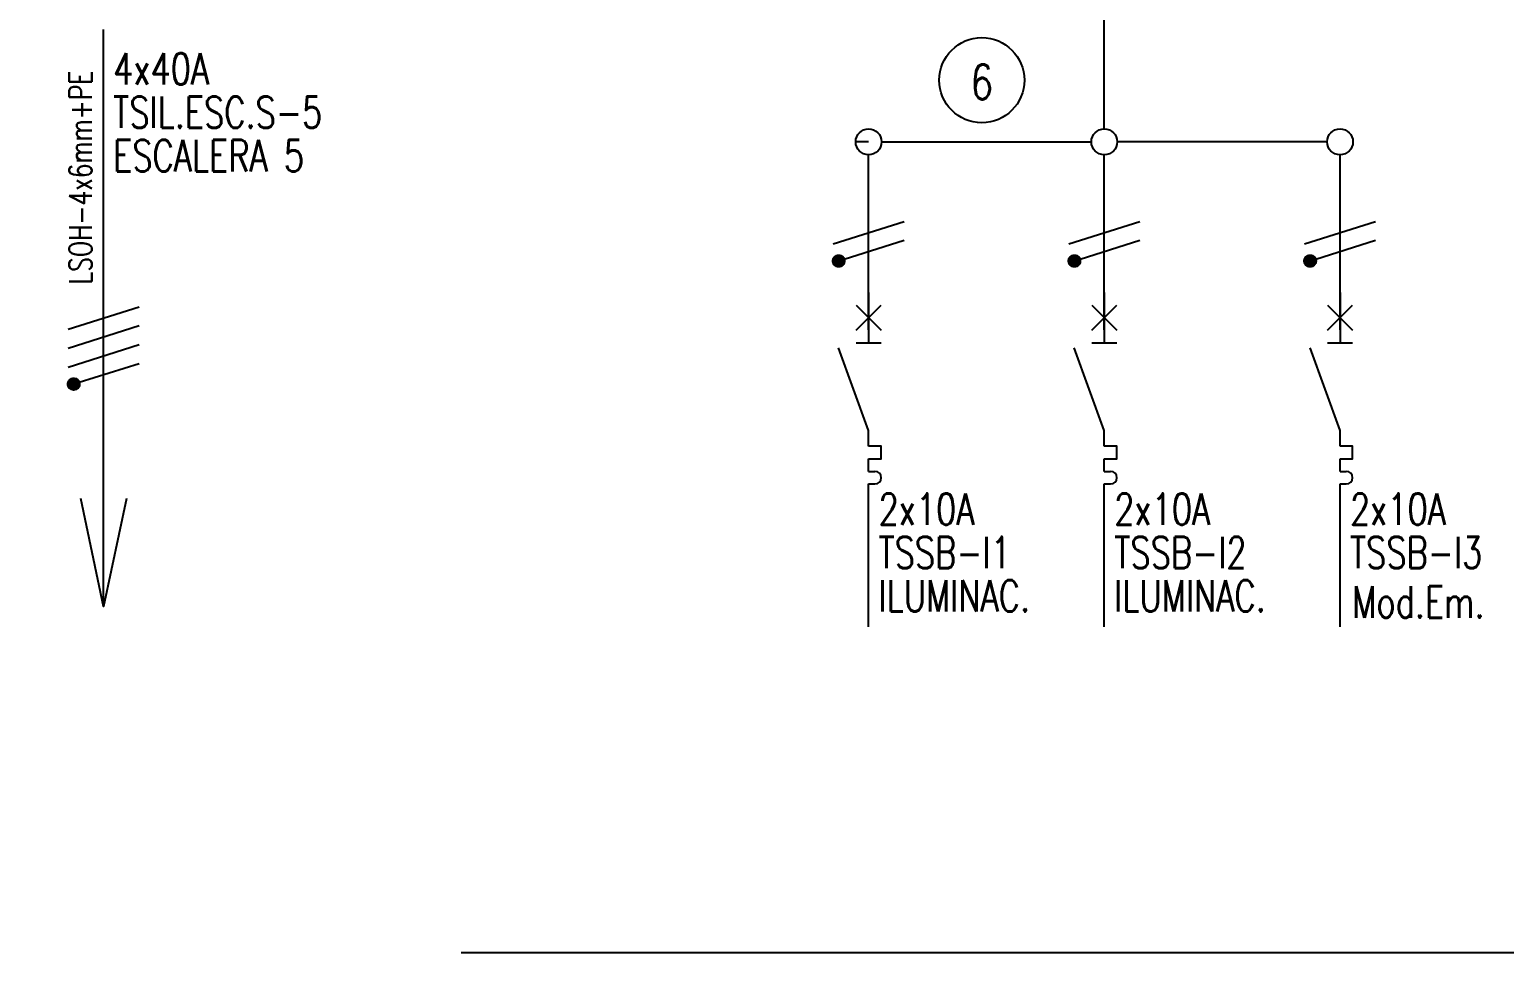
# Model space of a CAD drawing. Extents: x 3690.7 to 3721, y 1335.9 to 1350.7.
# Drawn here: x 3707.27 to 3715.72, y 1335.9 to 1341.18 of the extents above; entities that cross this region are included whole.
import ezdxf
from ezdxf.enums import TextEntityAlignment as Align

# ---------------------------------------------------------------- set-up
doc = ezdxf.new("R2010")
doc.units = 0
doc.linetypes.add('OCJ-ESQUEMAS_UNIFILARES-CO', pattern=[19.05, 12.7, -6.35])
doc.layers.get('0').update_dxf_attribs({"linetype": 'CONTINUOUS'})
for name, color, linetype in [('OCJ-ESQUEMAS_UNIFILARES-C0', 170, 'CONTINUOUS'), ('OCJ-ESQUEMAS_UNIFILARES-C1', 4, 'CONTINUOUS'), ('OCJ-ESQUEMAS_UNIFILARES-C2', 10, 'CONTINUOUS'), ('OCJ-ESQUEMAS_UNIFILARES-CO', 7, 'CONTINUOUS')]:
    doc.layers.add(name, color=color, linetype=linetype)
doc.styles.add('OCJ-ESQUEMAS_UNIFILARES-CO', font='ROMANS.SHX', dxfattribs={"width": 0.75, "height": 0.175})

# ---------------------------------------------------------------- blocks, each defined once
blk = doc.blocks.new('OCJ-ESQUEMAS_UNIFILARES-CO')
for p, q in [((0, -1.013), (0.045, -1.013)), ((0, -1.103), (0.045, -1.103))]:
    blk.add_line(p, q)
for points in [[(0, 0.267), (0, -0.093)], [(-0.09, 0.177), (0.09, -0.003)], [(-0.09, -0.003), (0.09, 0.177)], [(-0.09, -0.093), (0.09, -0.093)], [(0, -0.72), (-0.215, -0.128)], [(0, -0.833), (0, -0.72)], [(0, -0.923), (0.09, -0.923), (0.09, -0.833), (0, -0.833)], [(0, -1.013), (0, -0.923)], [(0, -1.215), (0, -1.103)]]:
    blk.add_lwpolyline(points)
blk.add_arc((0.045, -1.058), 0.045, 270, 90)
blk = doc.blocks.new('*U4')
at = {"layer": 'OCJ-ESQUEMAS_UNIFILARES-C2', "linetype": 'CONTINUOUS'}
for p, q in [((3711.8756, 1339.8525), (3711.8758, 1339.8563)), ((3711.8759, 1339.8501), (3711.8756, 1339.8525)), ((3711.8758, 1339.8563), (3711.876, 1339.8591)), ((3711.8765, 1339.8459), (3711.8759, 1339.8501)), ((3711.876, 1339.8591), (3711.8769, 1339.8624)), ((3711.8772, 1339.844), (3711.8765, 1339.8459)), ((3711.8769, 1339.8624), (3711.8777, 1339.8655)), ((3711.8777, 1339.8655), (3711.879, 1339.8683)), ((3711.879, 1339.8683), (3711.8806, 1339.8714)), ((3711.8806, 1339.8714), (3711.8822, 1339.8736)), ((3711.8822, 1339.8736), (3711.8846, 1339.8767)), ((3711.8846, 1339.8767), (3711.8867, 1339.8786)), ((3711.8867, 1339.8786), (3711.8895, 1339.8811)), ((3711.8895, 1339.8811), (3711.892, 1339.8826)), ((3711.892, 1339.8826), (3711.8952, 1339.8845)), ((3711.8952, 1339.8845), (3711.8981, 1339.8855)), ((3711.8981, 1339.8855), (3711.9015, 1339.8866)), ((3711.9015, 1339.8866), (3711.9052, 1339.8871)), ((3711.9052, 1339.8871), (3711.908, 1339.8875)), ((3711.908, 1339.8875), (3711.9146, 1339.8871)), ((3711.9146, 1339.8871), (3711.9166, 1339.8866)), ((3711.9166, 1339.8866), (3711.921, 1339.8855)), ((3711.921, 1339.8855), (3711.9231, 1339.8845)), ((3711.9231, 1339.8845), (3711.927, 1339.8826)), ((3711.927, 1339.8826), (3711.9289, 1339.8811)), ((3711.9289, 1339.8811), (3711.9322, 1339.8786)), ((3711.9322, 1339.8786), (3711.9339, 1339.8767)), ((3711.9339, 1339.8767), (3711.9366, 1339.8736)), ((3711.9366, 1339.8736), (3711.9379, 1339.8714)), ((3711.9379, 1339.8714), (3711.9398, 1339.8683)), ((3711.9398, 1339.8683), (3711.9408, 1339.8655)), ((3711.9408, 1339.8655), (3711.942, 1339.8624)), ((3711.942, 1339.8459), (3711.9416, 1339.844)), ((3711.942, 1339.8624), (3711.9425, 1339.8591)), ((3711.9429, 1339.8501), (3711.942, 1339.8459)), ((3711.9425, 1339.8591), (3711.943, 1339.8563)), ((3711.943, 1339.8563), (3711.9429, 1339.8525)), ((3711.9429, 1339.8525), (3711.9429, 1339.8501)), ((3711.8787, 1339.8397), (3711.8772, 1339.844)), ((3711.8795, 1339.8382), (3711.8787, 1339.8397)), ((3711.882, 1339.834), (3711.8795, 1339.8382)), ((3711.8829, 1339.833), (3711.882, 1339.834)), ((3711.8861, 1339.8293), (3711.8829, 1339.833)), ((3711.8872, 1339.8285), (3711.8861, 1339.8293)), ((3711.891, 1339.8254), (3711.8872, 1339.8285)), ((3711.8923, 1339.8248), (3711.891, 1339.8254)), ((3711.8966, 1339.8226), (3711.8923, 1339.8248)), ((3711.898, 1339.8221), (3711.8966, 1339.8226)), ((3711.9025, 1339.8208), (3711.898, 1339.8221)), ((3711.9046, 1339.8205), (3711.9025, 1339.8208)), ((3711.9087, 1339.8201), (3711.9046, 1339.8205)), ((3711.9149, 1339.8205), (3711.9087, 1339.8201)), ((3711.9158, 1339.8208), (3711.9149, 1339.8205)), ((3711.9209, 1339.8221), (3711.9158, 1339.8208)), ((3711.9219, 1339.8226), (3711.9209, 1339.8221)), ((3711.9266, 1339.8248), (3711.9219, 1339.8226)), ((3711.9275, 1339.8254), (3711.9266, 1339.8248)), ((3711.9316, 1339.8285), (3711.9275, 1339.8254)), ((3711.9324, 1339.8293), (3711.9316, 1339.8285)), ((3711.9359, 1339.833), (3711.9324, 1339.8293)), ((3711.9365, 1339.834), (3711.9359, 1339.833)), ((3711.9393, 1339.8382), (3711.9365, 1339.834)), ((3711.9399, 1339.8397), (3711.9393, 1339.8382)), ((3711.9416, 1339.844), (3711.9399, 1339.8397))]:
    blk.add_line(p, q, dxfattribs=at)
at = {"layer": 'OCJ-ESQUEMAS_UNIFILARES-C2', "linetype": 'CONTINUOUS', "extrusion": (0, 0, -1)}
for points in [[(-3711.8758, 1339.8563), (-3711.9429, 1339.8525), (-3711.8756, 1339.8525)], [(-3711.8756, 1339.8525), (-3711.9429, 1339.8501), (-3711.8759, 1339.8501)], [(-3711.8756, 1339.8525), (-3711.9429, 1339.8525), (-3711.9429, 1339.8501)], [(-3711.876, 1339.8591), (-3711.943, 1339.8563), (-3711.8758, 1339.8563)], [(-3711.8758, 1339.8563), (-3711.943, 1339.8563), (-3711.9429, 1339.8525)], [(-3711.8759, 1339.8501), (-3711.942, 1339.8459), (-3711.8765, 1339.8459)], [(-3711.8759, 1339.8501), (-3711.9429, 1339.8501), (-3711.942, 1339.8459)], [(-3711.8769, 1339.8624), (-3711.9425, 1339.8591), (-3711.876, 1339.8591)], [(-3711.876, 1339.8591), (-3711.9425, 1339.8591), (-3711.943, 1339.8563)], [(-3711.8765, 1339.8459), (-3711.9416, 1339.844), (-3711.8772, 1339.844)], [(-3711.8765, 1339.8459), (-3711.942, 1339.8459), (-3711.9416, 1339.844)], [(-3711.8777, 1339.8655), (-3711.942, 1339.8624), (-3711.8769, 1339.8624)], [(-3711.8769, 1339.8624), (-3711.942, 1339.8624), (-3711.9425, 1339.8591)], [(-3711.879, 1339.8683), (-3711.9408, 1339.8655), (-3711.8777, 1339.8655)], [(-3711.8777, 1339.8655), (-3711.9408, 1339.8655), (-3711.942, 1339.8624)], [(-3711.8806, 1339.8714), (-3711.9398, 1339.8683), (-3711.879, 1339.8683)], [(-3711.879, 1339.8683), (-3711.9398, 1339.8683), (-3711.9408, 1339.8655)], [(-3711.8822, 1339.8736), (-3711.9379, 1339.8714), (-3711.8806, 1339.8714)], [(-3711.8806, 1339.8714), (-3711.9379, 1339.8714), (-3711.9398, 1339.8683)], [(-3711.8846, 1339.8767), (-3711.9366, 1339.8736), (-3711.8822, 1339.8736)], [(-3711.8822, 1339.8736), (-3711.9366, 1339.8736), (-3711.9379, 1339.8714)], [(-3711.8867, 1339.8786), (-3711.9339, 1339.8767), (-3711.8846, 1339.8767)], [(-3711.8846, 1339.8767), (-3711.9339, 1339.8767), (-3711.9366, 1339.8736)], [(-3711.8895, 1339.8811), (-3711.9322, 1339.8786), (-3711.8867, 1339.8786)], [(-3711.8867, 1339.8786), (-3711.9322, 1339.8786), (-3711.9339, 1339.8767)], [(-3711.892, 1339.8826), (-3711.9289, 1339.8811), (-3711.8895, 1339.8811)], [(-3711.8895, 1339.8811), (-3711.9289, 1339.8811), (-3711.9322, 1339.8786)], [(-3711.8952, 1339.8845), (-3711.927, 1339.8826), (-3711.892, 1339.8826)], [(-3711.892, 1339.8826), (-3711.927, 1339.8826), (-3711.9289, 1339.8811)], [(-3711.8981, 1339.8855), (-3711.9231, 1339.8845), (-3711.8952, 1339.8845)], [(-3711.8952, 1339.8845), (-3711.9231, 1339.8845), (-3711.927, 1339.8826)], [(-3711.9015, 1339.8866), (-3711.921, 1339.8855), (-3711.8981, 1339.8855)], [(-3711.8981, 1339.8855), (-3711.921, 1339.8855), (-3711.9231, 1339.8845)], [(-3711.9052, 1339.8871), (-3711.9166, 1339.8866), (-3711.9015, 1339.8866)], [(-3711.9015, 1339.8866), (-3711.9166, 1339.8866), (-3711.921, 1339.8855)], [(-3711.908, 1339.8875), (-3711.9146, 1339.8871), (-3711.9052, 1339.8871)], [(-3711.9052, 1339.8871), (-3711.9146, 1339.8871), (-3711.9166, 1339.8866)], [(-3711.8772, 1339.844), (-3711.9399, 1339.8397), (-3711.8787, 1339.8397)], [(-3711.8772, 1339.844), (-3711.9416, 1339.844), (-3711.9399, 1339.8397)], [(-3711.8787, 1339.8397), (-3711.9393, 1339.8382), (-3711.8795, 1339.8382)], [(-3711.8787, 1339.8397), (-3711.9399, 1339.8397), (-3711.9393, 1339.8382)], [(-3711.8795, 1339.8382), (-3711.9365, 1339.834), (-3711.882, 1339.834)], [(-3711.8795, 1339.8382), (-3711.9393, 1339.8382), (-3711.9365, 1339.834)], [(-3711.882, 1339.834), (-3711.9359, 1339.833), (-3711.8829, 1339.833)], [(-3711.882, 1339.834), (-3711.9365, 1339.834), (-3711.9359, 1339.833)], [(-3711.8829, 1339.833), (-3711.9324, 1339.8293), (-3711.8861, 1339.8293)], [(-3711.8829, 1339.833), (-3711.9359, 1339.833), (-3711.9324, 1339.8293)], [(-3711.8861, 1339.8293), (-3711.9316, 1339.8285), (-3711.8872, 1339.8285)], [(-3711.8861, 1339.8293), (-3711.9324, 1339.8293), (-3711.9316, 1339.8285)], [(-3711.8872, 1339.8285), (-3711.9275, 1339.8254), (-3711.891, 1339.8254)], [(-3711.8872, 1339.8285), (-3711.9316, 1339.8285), (-3711.9275, 1339.8254)], [(-3711.891, 1339.8254), (-3711.9266, 1339.8248), (-3711.8923, 1339.8248)], [(-3711.891, 1339.8254), (-3711.9275, 1339.8254), (-3711.9266, 1339.8248)], [(-3711.8923, 1339.8248), (-3711.9219, 1339.8226), (-3711.8966, 1339.8226)], [(-3711.8923, 1339.8248), (-3711.9266, 1339.8248), (-3711.9219, 1339.8226)], [(-3711.8966, 1339.8226), (-3711.9209, 1339.8221), (-3711.898, 1339.8221)], [(-3711.8966, 1339.8226), (-3711.9219, 1339.8226), (-3711.9209, 1339.8221)], [(-3711.898, 1339.8221), (-3711.9158, 1339.8208), (-3711.9025, 1339.8208)], [(-3711.898, 1339.8221), (-3711.9209, 1339.8221), (-3711.9158, 1339.8208)], [(-3711.9025, 1339.8208), (-3711.9149, 1339.8205), (-3711.9046, 1339.8205)], [(-3711.9025, 1339.8208), (-3711.9158, 1339.8208), (-3711.9149, 1339.8205)], [(-3711.9046, 1339.8205), (-3711.9149, 1339.8205), (-3711.9087, 1339.8201)]]:
    blk.add_solid(points, dxfattribs=at)
blk = doc.blocks.new('*U5')
at = {"layer": 'OCJ-ESQUEMAS_UNIFILARES-C2', "linetype": 'CONTINUOUS'}
for p, q in [((3713.2256, 1339.8525), (3713.2258, 1339.8563)), ((3713.2259, 1339.8501), (3713.2256, 1339.8525)), ((3713.2258, 1339.8563), (3713.226, 1339.8591)), ((3713.2265, 1339.8459), (3713.2259, 1339.8501)), ((3713.226, 1339.8591), (3713.2269, 1339.8624)), ((3713.2272, 1339.844), (3713.2265, 1339.8459)), ((3713.2269, 1339.8624), (3713.2277, 1339.8655)), ((3713.2277, 1339.8655), (3713.229, 1339.8683)), ((3713.229, 1339.8683), (3713.2306, 1339.8714)), ((3713.2306, 1339.8714), (3713.2322, 1339.8736)), ((3713.2322, 1339.8736), (3713.2346, 1339.8767)), ((3713.2346, 1339.8767), (3713.2367, 1339.8786)), ((3713.2367, 1339.8786), (3713.2395, 1339.8811)), ((3713.2395, 1339.8811), (3713.242, 1339.8826)), ((3713.242, 1339.8826), (3713.2452, 1339.8845)), ((3713.2452, 1339.8845), (3713.2481, 1339.8855)), ((3713.2481, 1339.8855), (3713.2515, 1339.8866)), ((3713.2515, 1339.8866), (3713.2552, 1339.8871)), ((3713.2552, 1339.8871), (3713.258, 1339.8875)), ((3713.258, 1339.8875), (3713.2646, 1339.8871)), ((3713.2646, 1339.8871), (3713.2666, 1339.8866)), ((3713.2666, 1339.8866), (3713.271, 1339.8855)), ((3713.271, 1339.8855), (3713.2731, 1339.8845)), ((3713.2731, 1339.8845), (3713.277, 1339.8826)), ((3713.277, 1339.8826), (3713.2789, 1339.8811)), ((3713.2789, 1339.8811), (3713.2822, 1339.8786)), ((3713.2822, 1339.8786), (3713.2839, 1339.8767)), ((3713.2839, 1339.8767), (3713.2866, 1339.8736)), ((3713.2866, 1339.8736), (3713.2879, 1339.8714)), ((3713.2879, 1339.8714), (3713.2898, 1339.8683)), ((3713.2898, 1339.8683), (3713.2908, 1339.8655)), ((3713.2908, 1339.8655), (3713.292, 1339.8624)), ((3713.292, 1339.8459), (3713.2916, 1339.844)), ((3713.292, 1339.8624), (3713.2925, 1339.8591)), ((3713.2929, 1339.8501), (3713.292, 1339.8459)), ((3713.2925, 1339.8591), (3713.293, 1339.8563)), ((3713.293, 1339.8563), (3713.2929, 1339.8525)), ((3713.2929, 1339.8525), (3713.2929, 1339.8501)), ((3713.2287, 1339.8397), (3713.2272, 1339.844)), ((3713.2295, 1339.8382), (3713.2287, 1339.8397)), ((3713.232, 1339.834), (3713.2295, 1339.8382)), ((3713.2329, 1339.833), (3713.232, 1339.834)), ((3713.2361, 1339.8293), (3713.2329, 1339.833)), ((3713.2372, 1339.8285), (3713.2361, 1339.8293)), ((3713.241, 1339.8254), (3713.2372, 1339.8285)), ((3713.2423, 1339.8248), (3713.241, 1339.8254)), ((3713.2466, 1339.8226), (3713.2423, 1339.8248)), ((3713.248, 1339.8221), (3713.2466, 1339.8226)), ((3713.2525, 1339.8208), (3713.248, 1339.8221)), ((3713.2546, 1339.8205), (3713.2525, 1339.8208)), ((3713.2587, 1339.8201), (3713.2546, 1339.8205)), ((3713.2649, 1339.8205), (3713.2587, 1339.8201)), ((3713.2658, 1339.8208), (3713.2649, 1339.8205)), ((3713.2709, 1339.8221), (3713.2658, 1339.8208)), ((3713.2719, 1339.8226), (3713.2709, 1339.8221)), ((3713.2766, 1339.8248), (3713.2719, 1339.8226)), ((3713.2775, 1339.8254), (3713.2766, 1339.8248)), ((3713.2816, 1339.8285), (3713.2775, 1339.8254)), ((3713.2824, 1339.8293), (3713.2816, 1339.8285)), ((3713.2859, 1339.833), (3713.2824, 1339.8293)), ((3713.2865, 1339.834), (3713.2859, 1339.833)), ((3713.2893, 1339.8382), (3713.2865, 1339.834)), ((3713.2899, 1339.8397), (3713.2893, 1339.8382)), ((3713.2916, 1339.844), (3713.2899, 1339.8397))]:
    blk.add_line(p, q, dxfattribs=at)
at = {"layer": 'OCJ-ESQUEMAS_UNIFILARES-C2', "linetype": 'CONTINUOUS', "extrusion": (0, 0, -1)}
for points in [[(-3713.2258, 1339.8563), (-3713.2929, 1339.8525), (-3713.2256, 1339.8525)], [(-3713.2256, 1339.8525), (-3713.2929, 1339.8501), (-3713.2259, 1339.8501)], [(-3713.2256, 1339.8525), (-3713.2929, 1339.8525), (-3713.2929, 1339.8501)], [(-3713.226, 1339.8591), (-3713.293, 1339.8563), (-3713.2258, 1339.8563)], [(-3713.2258, 1339.8563), (-3713.293, 1339.8563), (-3713.2929, 1339.8525)], [(-3713.2259, 1339.8501), (-3713.292, 1339.8459), (-3713.2265, 1339.8459)], [(-3713.2259, 1339.8501), (-3713.2929, 1339.8501), (-3713.292, 1339.8459)], [(-3713.2269, 1339.8624), (-3713.2925, 1339.8591), (-3713.226, 1339.8591)], [(-3713.226, 1339.8591), (-3713.2925, 1339.8591), (-3713.293, 1339.8563)], [(-3713.2265, 1339.8459), (-3713.2916, 1339.844), (-3713.2272, 1339.844)], [(-3713.2265, 1339.8459), (-3713.292, 1339.8459), (-3713.2916, 1339.844)], [(-3713.2277, 1339.8655), (-3713.292, 1339.8624), (-3713.2269, 1339.8624)], [(-3713.2269, 1339.8624), (-3713.292, 1339.8624), (-3713.2925, 1339.8591)], [(-3713.229, 1339.8683), (-3713.2908, 1339.8655), (-3713.2277, 1339.8655)], [(-3713.2277, 1339.8655), (-3713.2908, 1339.8655), (-3713.292, 1339.8624)], [(-3713.2306, 1339.8714), (-3713.2898, 1339.8683), (-3713.229, 1339.8683)], [(-3713.229, 1339.8683), (-3713.2898, 1339.8683), (-3713.2908, 1339.8655)], [(-3713.2322, 1339.8736), (-3713.2879, 1339.8714), (-3713.2306, 1339.8714)], [(-3713.2306, 1339.8714), (-3713.2879, 1339.8714), (-3713.2898, 1339.8683)], [(-3713.2346, 1339.8767), (-3713.2866, 1339.8736), (-3713.2322, 1339.8736)], [(-3713.2322, 1339.8736), (-3713.2866, 1339.8736), (-3713.2879, 1339.8714)], [(-3713.2367, 1339.8786), (-3713.2839, 1339.8767), (-3713.2346, 1339.8767)], [(-3713.2346, 1339.8767), (-3713.2839, 1339.8767), (-3713.2866, 1339.8736)], [(-3713.2395, 1339.8811), (-3713.2822, 1339.8786), (-3713.2367, 1339.8786)], [(-3713.2367, 1339.8786), (-3713.2822, 1339.8786), (-3713.2839, 1339.8767)], [(-3713.242, 1339.8826), (-3713.2789, 1339.8811), (-3713.2395, 1339.8811)], [(-3713.2395, 1339.8811), (-3713.2789, 1339.8811), (-3713.2822, 1339.8786)], [(-3713.2452, 1339.8845), (-3713.277, 1339.8826), (-3713.242, 1339.8826)], [(-3713.242, 1339.8826), (-3713.277, 1339.8826), (-3713.2789, 1339.8811)], [(-3713.2481, 1339.8855), (-3713.2731, 1339.8845), (-3713.2452, 1339.8845)], [(-3713.2452, 1339.8845), (-3713.2731, 1339.8845), (-3713.277, 1339.8826)], [(-3713.2515, 1339.8866), (-3713.271, 1339.8855), (-3713.2481, 1339.8855)], [(-3713.2481, 1339.8855), (-3713.271, 1339.8855), (-3713.2731, 1339.8845)], [(-3713.2552, 1339.8871), (-3713.2666, 1339.8866), (-3713.2515, 1339.8866)], [(-3713.2515, 1339.8866), (-3713.2666, 1339.8866), (-3713.271, 1339.8855)], [(-3713.258, 1339.8875), (-3713.2646, 1339.8871), (-3713.2552, 1339.8871)], [(-3713.2552, 1339.8871), (-3713.2646, 1339.8871), (-3713.2666, 1339.8866)], [(-3713.2272, 1339.844), (-3713.2899, 1339.8397), (-3713.2287, 1339.8397)], [(-3713.2272, 1339.844), (-3713.2916, 1339.844), (-3713.2899, 1339.8397)], [(-3713.2287, 1339.8397), (-3713.2893, 1339.8382), (-3713.2295, 1339.8382)], [(-3713.2287, 1339.8397), (-3713.2899, 1339.8397), (-3713.2893, 1339.8382)], [(-3713.2295, 1339.8382), (-3713.2865, 1339.834), (-3713.232, 1339.834)], [(-3713.2295, 1339.8382), (-3713.2893, 1339.8382), (-3713.2865, 1339.834)], [(-3713.232, 1339.834), (-3713.2859, 1339.833), (-3713.2329, 1339.833)], [(-3713.232, 1339.834), (-3713.2865, 1339.834), (-3713.2859, 1339.833)], [(-3713.2329, 1339.833), (-3713.2824, 1339.8293), (-3713.2361, 1339.8293)], [(-3713.2329, 1339.833), (-3713.2859, 1339.833), (-3713.2824, 1339.8293)], [(-3713.2361, 1339.8293), (-3713.2816, 1339.8285), (-3713.2372, 1339.8285)], [(-3713.2361, 1339.8293), (-3713.2824, 1339.8293), (-3713.2816, 1339.8285)], [(-3713.2372, 1339.8285), (-3713.2775, 1339.8254), (-3713.241, 1339.8254)], [(-3713.2372, 1339.8285), (-3713.2816, 1339.8285), (-3713.2775, 1339.8254)], [(-3713.241, 1339.8254), (-3713.2766, 1339.8248), (-3713.2423, 1339.8248)], [(-3713.241, 1339.8254), (-3713.2775, 1339.8254), (-3713.2766, 1339.8248)], [(-3713.2423, 1339.8248), (-3713.2719, 1339.8226), (-3713.2466, 1339.8226)], [(-3713.2423, 1339.8248), (-3713.2766, 1339.8248), (-3713.2719, 1339.8226)], [(-3713.2466, 1339.8226), (-3713.2709, 1339.8221), (-3713.248, 1339.8221)], [(-3713.2466, 1339.8226), (-3713.2719, 1339.8226), (-3713.2709, 1339.8221)], [(-3713.248, 1339.8221), (-3713.2658, 1339.8208), (-3713.2525, 1339.8208)], [(-3713.248, 1339.8221), (-3713.2709, 1339.8221), (-3713.2658, 1339.8208)], [(-3713.2525, 1339.8208), (-3713.2649, 1339.8205), (-3713.2546, 1339.8205)], [(-3713.2525, 1339.8208), (-3713.2658, 1339.8208), (-3713.2649, 1339.8205)], [(-3713.2546, 1339.8205), (-3713.2649, 1339.8205), (-3713.2587, 1339.8201)]]:
    blk.add_solid(points, dxfattribs=at)
blk = doc.blocks.new('*U6')
at = {"layer": 'OCJ-ESQUEMAS_UNIFILARES-C2', "linetype": 'CONTINUOUS'}
for p, q in [((3714.5756, 1339.8525), (3714.5758, 1339.8563)), ((3714.5759, 1339.8501), (3714.5756, 1339.8525)), ((3714.5758, 1339.8563), (3714.576, 1339.8591)), ((3714.5765, 1339.8459), (3714.5759, 1339.8501)), ((3714.576, 1339.8591), (3714.5769, 1339.8624)), ((3714.5772, 1339.844), (3714.5765, 1339.8459)), ((3714.5769, 1339.8624), (3714.5777, 1339.8655)), ((3714.5777, 1339.8655), (3714.579, 1339.8683)), ((3714.579, 1339.8683), (3714.5806, 1339.8714)), ((3714.5806, 1339.8714), (3714.5822, 1339.8736)), ((3714.5822, 1339.8736), (3714.5846, 1339.8767)), ((3714.5846, 1339.8767), (3714.5867, 1339.8786)), ((3714.5867, 1339.8786), (3714.5895, 1339.8811)), ((3714.5895, 1339.8811), (3714.592, 1339.8826)), ((3714.592, 1339.8826), (3714.5952, 1339.8845)), ((3714.5952, 1339.8845), (3714.5981, 1339.8855)), ((3714.5981, 1339.8855), (3714.6015, 1339.8866)), ((3714.6015, 1339.8866), (3714.6052, 1339.8871)), ((3714.6052, 1339.8871), (3714.608, 1339.8875)), ((3714.608, 1339.8875), (3714.6146, 1339.8871)), ((3714.6146, 1339.8871), (3714.6166, 1339.8866)), ((3714.6166, 1339.8866), (3714.621, 1339.8855)), ((3714.621, 1339.8855), (3714.6231, 1339.8845)), ((3714.6231, 1339.8845), (3714.627, 1339.8826)), ((3714.627, 1339.8826), (3714.6289, 1339.8811)), ((3714.6289, 1339.8811), (3714.6322, 1339.8786)), ((3714.6322, 1339.8786), (3714.6339, 1339.8767)), ((3714.6339, 1339.8767), (3714.6366, 1339.8736)), ((3714.6366, 1339.8736), (3714.6379, 1339.8714)), ((3714.6379, 1339.8714), (3714.6398, 1339.8683)), ((3714.6398, 1339.8683), (3714.6408, 1339.8655)), ((3714.6408, 1339.8655), (3714.642, 1339.8624)), ((3714.642, 1339.8459), (3714.6416, 1339.844)), ((3714.642, 1339.8624), (3714.6425, 1339.8591)), ((3714.6429, 1339.8501), (3714.642, 1339.8459)), ((3714.6425, 1339.8591), (3714.643, 1339.8563)), ((3714.643, 1339.8563), (3714.6429, 1339.8525)), ((3714.6429, 1339.8525), (3714.6429, 1339.8501)), ((3714.5787, 1339.8397), (3714.5772, 1339.844)), ((3714.5795, 1339.8382), (3714.5787, 1339.8397)), ((3714.582, 1339.834), (3714.5795, 1339.8382)), ((3714.5829, 1339.833), (3714.582, 1339.834)), ((3714.5861, 1339.8293), (3714.5829, 1339.833)), ((3714.5872, 1339.8285), (3714.5861, 1339.8293)), ((3714.591, 1339.8254), (3714.5872, 1339.8285)), ((3714.5923, 1339.8248), (3714.591, 1339.8254)), ((3714.5966, 1339.8226), (3714.5923, 1339.8248)), ((3714.598, 1339.8221), (3714.5966, 1339.8226)), ((3714.6025, 1339.8208), (3714.598, 1339.8221)), ((3714.6046, 1339.8205), (3714.6025, 1339.8208)), ((3714.6087, 1339.8201), (3714.6046, 1339.8205)), ((3714.6149, 1339.8205), (3714.6087, 1339.8201)), ((3714.6158, 1339.8208), (3714.6149, 1339.8205)), ((3714.6209, 1339.8221), (3714.6158, 1339.8208)), ((3714.6219, 1339.8226), (3714.6209, 1339.8221)), ((3714.6266, 1339.8248), (3714.6219, 1339.8226)), ((3714.6275, 1339.8254), (3714.6266, 1339.8248)), ((3714.6316, 1339.8285), (3714.6275, 1339.8254)), ((3714.6324, 1339.8293), (3714.6316, 1339.8285)), ((3714.6359, 1339.833), (3714.6324, 1339.8293)), ((3714.6365, 1339.834), (3714.6359, 1339.833)), ((3714.6393, 1339.8382), (3714.6365, 1339.834)), ((3714.6399, 1339.8397), (3714.6393, 1339.8382)), ((3714.6416, 1339.844), (3714.6399, 1339.8397))]:
    blk.add_line(p, q, dxfattribs=at)
at = {"layer": 'OCJ-ESQUEMAS_UNIFILARES-C2', "linetype": 'CONTINUOUS', "extrusion": (0, 0, -1)}
for points in [[(-3714.5758, 1339.8563), (-3714.6429, 1339.8525), (-3714.5756, 1339.8525)], [(-3714.5756, 1339.8525), (-3714.6429, 1339.8501), (-3714.5759, 1339.8501)], [(-3714.5756, 1339.8525), (-3714.6429, 1339.8525), (-3714.6429, 1339.8501)], [(-3714.576, 1339.8591), (-3714.643, 1339.8563), (-3714.5758, 1339.8563)], [(-3714.5758, 1339.8563), (-3714.643, 1339.8563), (-3714.6429, 1339.8525)], [(-3714.5759, 1339.8501), (-3714.642, 1339.8459), (-3714.5765, 1339.8459)], [(-3714.5759, 1339.8501), (-3714.6429, 1339.8501), (-3714.642, 1339.8459)], [(-3714.5769, 1339.8624), (-3714.6425, 1339.8591), (-3714.576, 1339.8591)], [(-3714.576, 1339.8591), (-3714.6425, 1339.8591), (-3714.643, 1339.8563)], [(-3714.5765, 1339.8459), (-3714.6416, 1339.844), (-3714.5772, 1339.844)], [(-3714.5765, 1339.8459), (-3714.642, 1339.8459), (-3714.6416, 1339.844)], [(-3714.5777, 1339.8655), (-3714.642, 1339.8624), (-3714.5769, 1339.8624)], [(-3714.5769, 1339.8624), (-3714.642, 1339.8624), (-3714.6425, 1339.8591)], [(-3714.579, 1339.8683), (-3714.6408, 1339.8655), (-3714.5777, 1339.8655)], [(-3714.5777, 1339.8655), (-3714.6408, 1339.8655), (-3714.642, 1339.8624)], [(-3714.5806, 1339.8714), (-3714.6398, 1339.8683), (-3714.579, 1339.8683)], [(-3714.579, 1339.8683), (-3714.6398, 1339.8683), (-3714.6408, 1339.8655)], [(-3714.5822, 1339.8736), (-3714.6379, 1339.8714), (-3714.5806, 1339.8714)], [(-3714.5806, 1339.8714), (-3714.6379, 1339.8714), (-3714.6398, 1339.8683)], [(-3714.5846, 1339.8767), (-3714.6366, 1339.8736), (-3714.5822, 1339.8736)], [(-3714.5822, 1339.8736), (-3714.6366, 1339.8736), (-3714.6379, 1339.8714)], [(-3714.5867, 1339.8786), (-3714.6339, 1339.8767), (-3714.5846, 1339.8767)], [(-3714.5846, 1339.8767), (-3714.6339, 1339.8767), (-3714.6366, 1339.8736)], [(-3714.5895, 1339.8811), (-3714.6322, 1339.8786), (-3714.5867, 1339.8786)], [(-3714.5867, 1339.8786), (-3714.6322, 1339.8786), (-3714.6339, 1339.8767)], [(-3714.592, 1339.8826), (-3714.6289, 1339.8811), (-3714.5895, 1339.8811)], [(-3714.5895, 1339.8811), (-3714.6289, 1339.8811), (-3714.6322, 1339.8786)], [(-3714.5952, 1339.8845), (-3714.627, 1339.8826), (-3714.592, 1339.8826)], [(-3714.592, 1339.8826), (-3714.627, 1339.8826), (-3714.6289, 1339.8811)], [(-3714.5981, 1339.8855), (-3714.6231, 1339.8845), (-3714.5952, 1339.8845)], [(-3714.5952, 1339.8845), (-3714.6231, 1339.8845), (-3714.627, 1339.8826)], [(-3714.6015, 1339.8866), (-3714.621, 1339.8855), (-3714.5981, 1339.8855)], [(-3714.5981, 1339.8855), (-3714.621, 1339.8855), (-3714.6231, 1339.8845)], [(-3714.6052, 1339.8871), (-3714.6166, 1339.8866), (-3714.6015, 1339.8866)], [(-3714.6015, 1339.8866), (-3714.6166, 1339.8866), (-3714.621, 1339.8855)], [(-3714.608, 1339.8875), (-3714.6146, 1339.8871), (-3714.6052, 1339.8871)], [(-3714.6052, 1339.8871), (-3714.6146, 1339.8871), (-3714.6166, 1339.8866)], [(-3714.5772, 1339.844), (-3714.6399, 1339.8397), (-3714.5787, 1339.8397)], [(-3714.5772, 1339.844), (-3714.6416, 1339.844), (-3714.6399, 1339.8397)], [(-3714.5787, 1339.8397), (-3714.6393, 1339.8382), (-3714.5795, 1339.8382)], [(-3714.5787, 1339.8397), (-3714.6399, 1339.8397), (-3714.6393, 1339.8382)], [(-3714.5795, 1339.8382), (-3714.6365, 1339.834), (-3714.582, 1339.834)], [(-3714.5795, 1339.8382), (-3714.6393, 1339.8382), (-3714.6365, 1339.834)], [(-3714.582, 1339.834), (-3714.6359, 1339.833), (-3714.5829, 1339.833)], [(-3714.582, 1339.834), (-3714.6365, 1339.834), (-3714.6359, 1339.833)], [(-3714.5829, 1339.833), (-3714.6324, 1339.8293), (-3714.5861, 1339.8293)], [(-3714.5829, 1339.833), (-3714.6359, 1339.833), (-3714.6324, 1339.8293)], [(-3714.5861, 1339.8293), (-3714.6316, 1339.8285), (-3714.5872, 1339.8285)], [(-3714.5861, 1339.8293), (-3714.6324, 1339.8293), (-3714.6316, 1339.8285)], [(-3714.5872, 1339.8285), (-3714.6275, 1339.8254), (-3714.591, 1339.8254)], [(-3714.5872, 1339.8285), (-3714.6316, 1339.8285), (-3714.6275, 1339.8254)], [(-3714.591, 1339.8254), (-3714.6266, 1339.8248), (-3714.5923, 1339.8248)], [(-3714.591, 1339.8254), (-3714.6275, 1339.8254), (-3714.6266, 1339.8248)], [(-3714.5923, 1339.8248), (-3714.6219, 1339.8226), (-3714.5966, 1339.8226)], [(-3714.5923, 1339.8248), (-3714.6266, 1339.8248), (-3714.6219, 1339.8226)], [(-3714.5966, 1339.8226), (-3714.6209, 1339.8221), (-3714.598, 1339.8221)], [(-3714.5966, 1339.8226), (-3714.6219, 1339.8226), (-3714.6209, 1339.8221)], [(-3714.598, 1339.8221), (-3714.6158, 1339.8208), (-3714.6025, 1339.8208)], [(-3714.598, 1339.8221), (-3714.6209, 1339.8221), (-3714.6158, 1339.8208)], [(-3714.6025, 1339.8208), (-3714.6149, 1339.8205), (-3714.6046, 1339.8205)], [(-3714.6025, 1339.8208), (-3714.6158, 1339.8208), (-3714.6149, 1339.8205)], [(-3714.6046, 1339.8205), (-3714.6149, 1339.8205), (-3714.6087, 1339.8201)]]:
    blk.add_solid(points, dxfattribs=at)
blk = doc.blocks.new('*U22')
at = {"layer": 'OCJ-ESQUEMAS_UNIFILARES-C2', "linetype": 'CONTINUOUS'}
for p, q in [((3707.5008, 1339.1686), (3707.5031, 1339.1717)), ((3707.5031, 1339.1717), (3707.5052, 1339.1736)), ((3707.5052, 1339.1736), (3707.508, 1339.1761)), ((3707.508, 1339.1761), (3707.5105, 1339.1776)), ((3707.5105, 1339.1776), (3707.5137, 1339.1794)), ((3707.5137, 1339.1794), (3707.5167, 1339.1805)), ((3707.5167, 1339.1805), (3707.52, 1339.1816)), ((3707.52, 1339.1816), (3707.5237, 1339.1821)), ((3707.5237, 1339.1821), (3707.5265, 1339.1825)), ((3707.5265, 1339.1825), (3707.5332, 1339.1821)), ((3707.5332, 1339.1821), (3707.5351, 1339.1816)), ((3707.5351, 1339.1816), (3707.5396, 1339.1805)), ((3707.5396, 1339.1805), (3707.5416, 1339.1794)), ((3707.5416, 1339.1794), (3707.5455, 1339.1776)), ((3707.5455, 1339.1776), (3707.5475, 1339.1761)), ((3707.5475, 1339.1761), (3707.5508, 1339.1736)), ((3707.5508, 1339.1736), (3707.5524, 1339.1717)), ((3707.5524, 1339.1717), (3707.5552, 1339.1686)), ((3707.4941, 1339.1475), (3707.4944, 1339.1513)), ((3707.4945, 1339.1451), (3707.4941, 1339.1475)), ((3707.4944, 1339.1513), (3707.4945, 1339.1541)), ((3707.4945, 1339.1541), (3707.4954, 1339.1574)), ((3707.4951, 1339.1409), (3707.4945, 1339.1451)), ((3707.4957, 1339.139), (3707.4951, 1339.1409)), ((3707.4954, 1339.1574), (3707.4962, 1339.1605)), ((3707.4972, 1339.1347), (3707.4957, 1339.139)), ((3707.4962, 1339.1605), (3707.4976, 1339.1633)), ((3707.4981, 1339.1332), (3707.4972, 1339.1347)), ((3707.4976, 1339.1633), (3707.4991, 1339.1664)), ((3707.5006, 1339.129), (3707.4981, 1339.1332)), ((3707.4991, 1339.1664), (3707.5008, 1339.1686)), ((3707.5014, 1339.128), (3707.5006, 1339.129)), ((3707.5047, 1339.1243), (3707.5014, 1339.128)), ((3707.5058, 1339.1234), (3707.5047, 1339.1243)), ((3707.5096, 1339.1204), (3707.5058, 1339.1234)), ((3707.5108, 1339.1198), (3707.5096, 1339.1204)), ((3707.5151, 1339.1176), (3707.5108, 1339.1198)), ((3707.5166, 1339.1171), (3707.5151, 1339.1176)), ((3707.5211, 1339.1157), (3707.5166, 1339.1171)), ((3707.5231, 1339.1155), (3707.5211, 1339.1157)), ((3707.5273, 1339.115), (3707.5231, 1339.1155)), ((3707.5335, 1339.1155), (3707.5273, 1339.115)), ((3707.5343, 1339.1157), (3707.5335, 1339.1155)), ((3707.5395, 1339.1171), (3707.5343, 1339.1157)), ((3707.5404, 1339.1176), (3707.5395, 1339.1171)), ((3707.5451, 1339.1198), (3707.5404, 1339.1176)), ((3707.546, 1339.1204), (3707.5451, 1339.1198)), ((3707.5501, 1339.1234), (3707.546, 1339.1204)), ((3707.5509, 1339.1243), (3707.5501, 1339.1234)), ((3707.5544, 1339.128), (3707.5509, 1339.1243)), ((3707.5551, 1339.129), (3707.5544, 1339.128)), ((3707.5578, 1339.1332), (3707.5551, 1339.129)), ((3707.5552, 1339.1686), (3707.5565, 1339.1664)), ((3707.5565, 1339.1664), (3707.5584, 1339.1633)), ((3707.5584, 1339.1347), (3707.5578, 1339.1332)), ((3707.5584, 1339.1633), (3707.5594, 1339.1605)), ((3707.5602, 1339.139), (3707.5584, 1339.1347)), ((3707.5594, 1339.1605), (3707.5605, 1339.1574)), ((3707.5606, 1339.1409), (3707.5602, 1339.139)), ((3707.5605, 1339.1574), (3707.5611, 1339.1541)), ((3707.5614, 1339.1451), (3707.5606, 1339.1409)), ((3707.5611, 1339.1541), (3707.5615, 1339.1513)), ((3707.5615, 1339.1475), (3707.5614, 1339.1451)), ((3707.5615, 1339.1513), (3707.5615, 1339.1475))]:
    blk.add_line(p, q, dxfattribs=at)
at = {"layer": 'OCJ-ESQUEMAS_UNIFILARES-C2', "linetype": 'CONTINUOUS', "extrusion": (0, 0, -1)}
for points in [[(-3707.5031, 1339.1717), (-3707.5552, 1339.1686), (-3707.5008, 1339.1686)], [(-3707.5052, 1339.1736), (-3707.5524, 1339.1717), (-3707.5031, 1339.1717)], [(-3707.5031, 1339.1717), (-3707.5524, 1339.1717), (-3707.5552, 1339.1686)], [(-3707.508, 1339.1761), (-3707.5508, 1339.1736), (-3707.5052, 1339.1736)], [(-3707.5052, 1339.1736), (-3707.5508, 1339.1736), (-3707.5524, 1339.1717)], [(-3707.5105, 1339.1776), (-3707.5475, 1339.1761), (-3707.508, 1339.1761)], [(-3707.508, 1339.1761), (-3707.5475, 1339.1761), (-3707.5508, 1339.1736)], [(-3707.5137, 1339.1794), (-3707.5455, 1339.1776), (-3707.5105, 1339.1776)], [(-3707.5105, 1339.1776), (-3707.5455, 1339.1776), (-3707.5475, 1339.1761)], [(-3707.5167, 1339.1805), (-3707.5416, 1339.1794), (-3707.5137, 1339.1794)], [(-3707.5137, 1339.1794), (-3707.5416, 1339.1794), (-3707.5455, 1339.1776)], [(-3707.52, 1339.1816), (-3707.5396, 1339.1805), (-3707.5167, 1339.1805)], [(-3707.5167, 1339.1805), (-3707.5396, 1339.1805), (-3707.5416, 1339.1794)], [(-3707.5237, 1339.1821), (-3707.5351, 1339.1816), (-3707.52, 1339.1816)], [(-3707.52, 1339.1816), (-3707.5351, 1339.1816), (-3707.5396, 1339.1805)], [(-3707.5265, 1339.1825), (-3707.5332, 1339.1821), (-3707.5237, 1339.1821)], [(-3707.5237, 1339.1821), (-3707.5332, 1339.1821), (-3707.5351, 1339.1816)], [(-3707.4944, 1339.1513), (-3707.5615, 1339.1475), (-3707.4941, 1339.1475)], [(-3707.4941, 1339.1475), (-3707.5614, 1339.1451), (-3707.4945, 1339.1451)], [(-3707.4941, 1339.1475), (-3707.5615, 1339.1475), (-3707.5614, 1339.1451)], [(-3707.4945, 1339.1541), (-3707.5615, 1339.1513), (-3707.4944, 1339.1513)], [(-3707.4944, 1339.1513), (-3707.5615, 1339.1513), (-3707.5615, 1339.1475)], [(-3707.4954, 1339.1574), (-3707.5611, 1339.1541), (-3707.4945, 1339.1541)], [(-3707.4945, 1339.1541), (-3707.5611, 1339.1541), (-3707.5615, 1339.1513)], [(-3707.4945, 1339.1451), (-3707.5606, 1339.1409), (-3707.4951, 1339.1409)], [(-3707.4945, 1339.1451), (-3707.5614, 1339.1451), (-3707.5606, 1339.1409)], [(-3707.4951, 1339.1409), (-3707.5602, 1339.139), (-3707.4957, 1339.139)], [(-3707.4951, 1339.1409), (-3707.5606, 1339.1409), (-3707.5602, 1339.139)], [(-3707.4962, 1339.1605), (-3707.5605, 1339.1574), (-3707.4954, 1339.1574)], [(-3707.4954, 1339.1574), (-3707.5605, 1339.1574), (-3707.5611, 1339.1541)], [(-3707.4957, 1339.139), (-3707.5584, 1339.1347), (-3707.4972, 1339.1347)], [(-3707.4957, 1339.139), (-3707.5602, 1339.139), (-3707.5584, 1339.1347)], [(-3707.4976, 1339.1633), (-3707.5594, 1339.1605), (-3707.4962, 1339.1605)], [(-3707.4962, 1339.1605), (-3707.5594, 1339.1605), (-3707.5605, 1339.1574)], [(-3707.4972, 1339.1347), (-3707.5578, 1339.1332), (-3707.4981, 1339.1332)], [(-3707.4972, 1339.1347), (-3707.5584, 1339.1347), (-3707.5578, 1339.1332)], [(-3707.4991, 1339.1664), (-3707.5584, 1339.1633), (-3707.4976, 1339.1633)], [(-3707.4976, 1339.1633), (-3707.5584, 1339.1633), (-3707.5594, 1339.1605)], [(-3707.4981, 1339.1332), (-3707.5551, 1339.129), (-3707.5006, 1339.129)], [(-3707.4981, 1339.1332), (-3707.5578, 1339.1332), (-3707.5551, 1339.129)], [(-3707.5008, 1339.1686), (-3707.5565, 1339.1664), (-3707.4991, 1339.1664)], [(-3707.4991, 1339.1664), (-3707.5565, 1339.1664), (-3707.5584, 1339.1633)], [(-3707.5006, 1339.129), (-3707.5544, 1339.128), (-3707.5014, 1339.128)], [(-3707.5006, 1339.129), (-3707.5551, 1339.129), (-3707.5544, 1339.128)], [(-3707.5008, 1339.1686), (-3707.5552, 1339.1686), (-3707.5565, 1339.1664)], [(-3707.5014, 1339.128), (-3707.5509, 1339.1243), (-3707.5047, 1339.1243)], [(-3707.5014, 1339.128), (-3707.5544, 1339.128), (-3707.5509, 1339.1243)], [(-3707.5047, 1339.1243), (-3707.5501, 1339.1234), (-3707.5058, 1339.1234)], [(-3707.5047, 1339.1243), (-3707.5509, 1339.1243), (-3707.5501, 1339.1234)], [(-3707.5058, 1339.1234), (-3707.546, 1339.1204), (-3707.5096, 1339.1204)], [(-3707.5058, 1339.1234), (-3707.5501, 1339.1234), (-3707.546, 1339.1204)], [(-3707.5096, 1339.1204), (-3707.5451, 1339.1198), (-3707.5108, 1339.1198)], [(-3707.5096, 1339.1204), (-3707.546, 1339.1204), (-3707.5451, 1339.1198)], [(-3707.5108, 1339.1198), (-3707.5404, 1339.1176), (-3707.5151, 1339.1176)], [(-3707.5108, 1339.1198), (-3707.5451, 1339.1198), (-3707.5404, 1339.1176)], [(-3707.5151, 1339.1176), (-3707.5395, 1339.1171), (-3707.5166, 1339.1171)], [(-3707.5151, 1339.1176), (-3707.5404, 1339.1176), (-3707.5395, 1339.1171)], [(-3707.5166, 1339.1171), (-3707.5343, 1339.1157), (-3707.5211, 1339.1157)], [(-3707.5166, 1339.1171), (-3707.5395, 1339.1171), (-3707.5343, 1339.1157)], [(-3707.5211, 1339.1157), (-3707.5335, 1339.1155), (-3707.5231, 1339.1155)], [(-3707.5211, 1339.1157), (-3707.5343, 1339.1157), (-3707.5335, 1339.1155)], [(-3707.5231, 1339.1155), (-3707.5335, 1339.1155), (-3707.5273, 1339.115)]]:
    blk.add_solid(points, dxfattribs=at)

msp = doc.modelspace()

# ---------------------------------------------------------------- linework, layer by layer
at = {"layer": 'OCJ-ESQUEMAS_UNIFILARES-C1', "linetype": 'OCJ-ESQUEMAS_UNIFILARES-CO'}
msp.add_lwpolyline([(3690.6979, 1335.8953), (3720.9956, 1335.8953), (3720.9956, 1348.6146), (3690.6979, 1348.6146)], close=True, dxfattribs=at)
at = {"layer": 'OCJ-ESQUEMAS_UNIFILARES-C2'}
for p, q in [((3713.4307, 1340.6094), (3713.4307, 1341.4112)), ((3707.6992, 1337.8755), (3707.6992, 1341.1785)), ((3712.0807, 1340.5353), (3712.0066, 1340.5353)), ((3712.1547, 1340.5353), (3713.3566, 1340.5353)), ((3714.7066, 1340.5353), (3713.5047, 1340.5353)), ((3712.0807, 1339.4594), (3712.0807, 1340.4612)), ((3713.4307, 1339.4594), (3713.4307, 1340.4612)), ((3714.7807, 1339.4594), (3714.7807, 1340.4612)), ((3712.0807, 1337.759), (3712.0807, 1338.5609)), ((3713.4307, 1337.759), (3713.4307, 1338.5609)), ((3714.7807, 1337.759), (3714.7807, 1338.5609))]:
    msp.add_line(p, q, dxfattribs=at)
for points in [[(3711.8772, 1339.9516), (3712.2842, 1340.0805)], [(3713.2272, 1339.9516), (3713.6342, 1340.0805)], [(3714.5772, 1339.9516), (3714.9842, 1340.0805)], [(3711.9415, 1339.864), (3712.2842, 1339.9725)], [(3713.2915, 1339.864), (3713.6342, 1339.9725)], [(3714.6415, 1339.864), (3714.9842, 1339.9725)], [(3707.4957, 1339.4626), (3707.9027, 1339.5914)], [(3707.4957, 1339.3546), (3707.9027, 1339.4834)], [(3707.4957, 1339.2466), (3707.9027, 1339.3754)], [(3707.5601, 1339.159), (3707.9027, 1339.2674)], [(3707.83, 1338.4935), (3707.6992, 1337.8755), (3707.5684, 1338.4935)]]:
    msp.add_lwpolyline(points, dxfattribs=at)
for centre, radius in [((3712.0807, 1340.5353), 0.0741), ((3713.4307, 1340.5353), 0.0741), ((3714.7807, 1340.5353), 0.0741), ((3711.9093, 1339.8538), 0.0338), ((3713.2593, 1339.8538), 0.0338), ((3714.6093, 1339.8538), 0.0338), ((3707.5279, 1339.1488), 0.0338)]:
    msp.add_circle(centre, radius, dxfattribs=at)
at = {"layer": 'OCJ-ESQUEMAS_UNIFILARES-CO'}
msp.add_circle((3712.7289, 1340.8884), 0.2437, dxfattribs=at)

# ---------------------------------------------------------------- block references
at = {"layer": 'OCJ-ESQUEMAS_UNIFILARES-C0', "xscale": 0.7999999999999546, "yscale": 0.7999999999999546, "zscale": 0.7999999999999546}
for p in [(3712.0807, 1339.4594), (3713.4307, 1339.4594), (3714.7807, 1339.4594)]:
    msp.add_blockref('OCJ-ESQUEMAS_UNIFILARES-CO', p, dxfattribs=at)
at = {"layer": 'OCJ-ESQUEMAS_UNIFILARES-C2', "linetype": 'CONTINUOUS'}
for name in ['*U4', '*U5', '*U6', '*U22']:
    msp.add_blockref(name, (0, 0), dxfattribs=at)

# ---------------------------------------------------------------- texts
at = {"layer": 'OCJ-ESQUEMAS_UNIFILARES-CO', "style": 'OCJ-ESQUEMAS_UNIFILARES-CO', "width": 0.75}
for s, height, p in [('4x40A', 0.18, (3707.754, 1340.8633)), ('6', 0.2, (3712.6649, 1340.7784)), ('TSIL.ESC.S-5', 0.18, (3707.754, 1340.6149)), ('ESCALERA 5', 0.18, (3707.754, 1340.3666)), ('2x10A', 0.18, (3712.1377, 1338.3433)), ('2x10A', 0.18, (3713.4877, 1338.3433)), ('2x10A', 0.18, (3714.8377, 1338.3433)), ('TSSB-I1', 0.18, (3712.1377, 1338.0949)), ('TSSB-I2', 0.18, (3713.4877, 1338.0949)), ('TSSB-I3', 0.18, (3714.8377, 1338.0949)), ('ILUMINAC.', 0.18, (3712.1377, 1337.8466)), ('ILUMINAC.', 0.18, (3713.4877, 1337.8466)), ('Mod.Em.', 0.18, (3714.8507, 1337.8113))]:
    msp.add_text(s, height=height, dxfattribs=at).set_placement(p)
msp.add_text('LSOH-4x6mm+PE', height=0.13125, rotation=90, dxfattribs=at).set_placement((3707.6325, 1340.3312), align=Align.CENTER)

doc.saveas('drawing.dxf')
